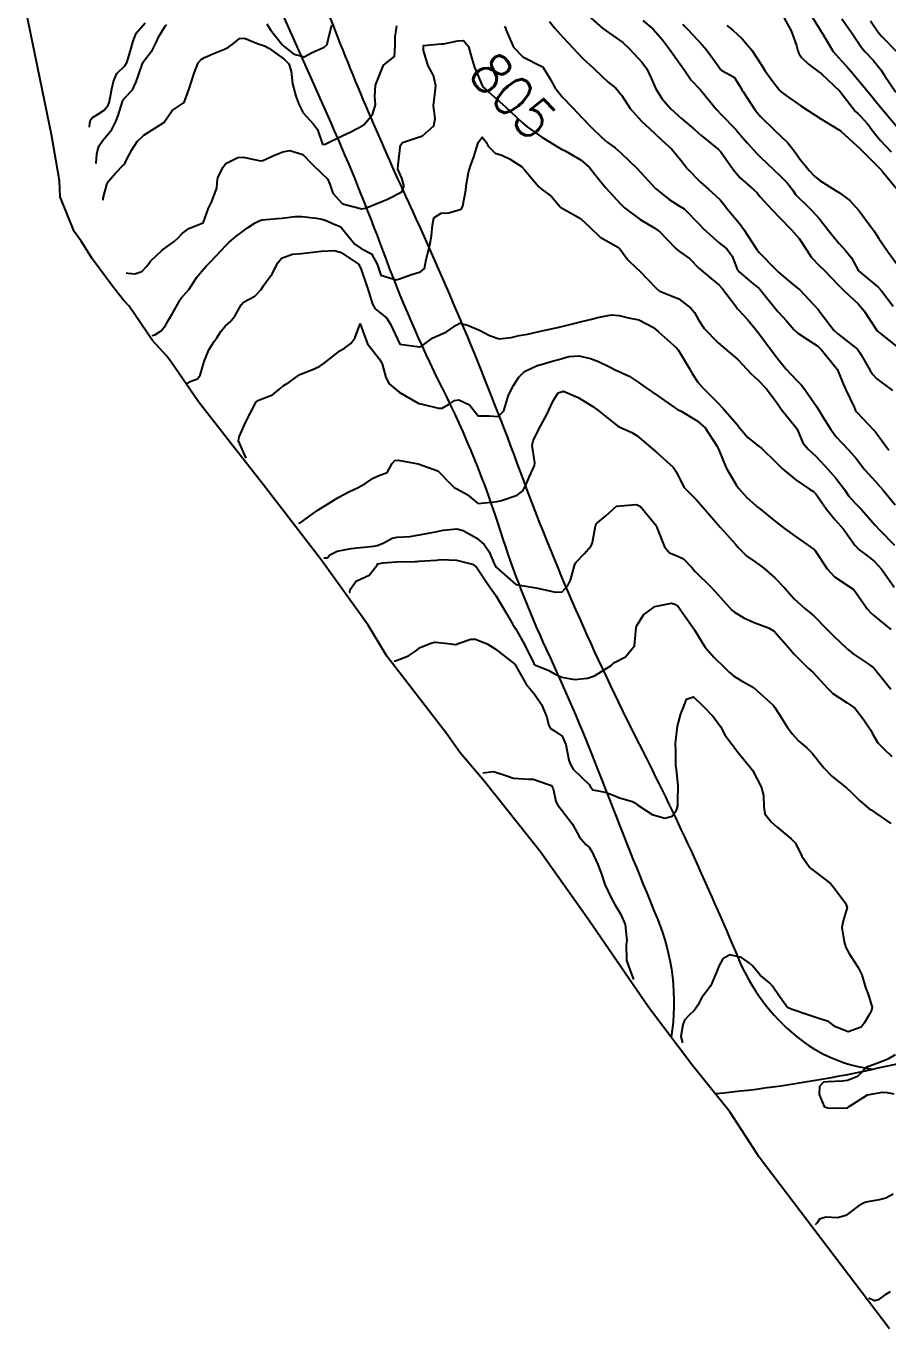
# Model space of a CAD drawing. Header units: metres. Extents: x 318500 to 325275, y 7408834 to 7428799.
# Drawn here: x 319576 to 319662.7, y 7411149.1 to 7411280 of the extents above; entities that cross this region are included whole.
import ezdxf
from ezdxf.enums import TextEntityAlignment as Align

# ---------------------------------------------------------------- set-up
doc = ezdxf.new("R2010")
doc.units = ezdxf.units.M
doc.header["$MEASUREMENT"] = 0
for name, color, linetype in [('Area', 45, 'Continuous'), ('Cotas', 45, 'Continuous'), ('Curvas de Nivel 1m', 11, 'Continuous'), ('Curvas de Nivel 5m', 15, 'Continuous'), ('Vias Secundárias', 230, 'Continuous')]:
    doc.layers.add(name, color=color, linetype=linetype)
doc.styles.add('Style-STANDARD', font='STANDARD.shx')

msp = doc.modelspace()

# ---------------------------------------------------------------- linework, layer by layer
at = {"layer": 'Area'}
msp.add_lwpolyline([(319662.81, 7411149.09), (319649.71, 7411166.36), (319648.82, 7411167.76), (319646.78, 7411170.91), (319643.03, 7411175.58), (319638.58, 7411181.42), (319632.6, 7411190.17), (319627.71, 7411197.06), (319622.11, 7411204.11), (319619.66, 7411206.99), (319618.29, 7411208.92), (319612.28, 7411216.71), (319610.41, 7411219.81), (319605.71, 7411226.39), (319599.86, 7411233.97), (319596.58, 7411238.15), (319593.37, 7411242.25), (319590.57, 7411246.3), (319590.18, 7411246.86), (319588.75, 7411248.41), (319586.4, 7411251.89), (319585.82, 7411252.48), (319584.73, 7411253.87), (319582.72, 7411256.61), (319581.58, 7411258.4), (319580.86, 7411259.39), (319579.47, 7411262.86), (319579.41, 7411264.48), (319578.59, 7411269.11), (319576.03, 7411281.48)], dxfattribs=at)
at = {"layer": 'Curvas de Nivel 1m', "flags": 128}
for points, elevation in [([(319632.04, 7411281.51), (319634.02, 7411279.79), (319636, 7411278.37), (319636.7, 7411277.75), (319637.97, 7411276.36), (319638.42, 7411275.73), (319638.87, 7411274.8), (319639.32, 7411273.72), (319639.93, 7411272.73), (319640.84, 7411271.7), (319641.9, 7411270.74), (319643.18, 7411269.66), (319643.55, 7411269.33), (319643.87, 7411269.05), (319645.63, 7411267.63), (319645.86, 7411267.39), (319647.12, 7411265.61), (319647.82, 7411264.76), (319649.19, 7411263.58), (319649.5, 7411263.27), (319649.79, 7411262.89), (319651.03, 7411261.56), (319651.77, 7411260.78), (319652.95, 7411259.53), (319653.74, 7411258.68), (319654.51, 7411257.51), (319654.97, 7411256.76), (319655.71, 7411256), (319656.24, 7411255.48), (319657.68, 7411253.97), (319658.21, 7411253.46), (319659.65, 7411252.11), (319660.23, 7411251.43), (319660.79, 7411250.58), (319661.59, 7411249.41), (319661.62, 7411249.37), (319661.79, 7411249.24), (319663.6, 7411247.8)], 802), ([(319652.04, 7411281.18), (319652.92, 7411279.54), (319653.46, 7411278.07), (319653.6, 7411277.53), (319653.71, 7411277.25), (319653.98, 7411276.86), (319654.66, 7411276.19), (319655.62, 7411275.5), (319655.97, 7411275.23), (319657.82, 7411273.47), (319657.94, 7411273.34), (319659.41, 7411271.45), (319659.65, 7411271.19), (319659.91, 7411270.96), (319660.64, 7411270.17), (319661.19, 7411269.42), (319661.88, 7411268.54), (319662.97, 7411267.4)], 798), ([(319654.68, 7411281.51), (319655.86, 7411279.65), (319655.96, 7411279.49), (319656.02, 7411279.37), (319657.15, 7411277.48), (319657.98, 7411276.53), (319658.51, 7411275.99), (319658.97, 7411275.45), (319659.95, 7411274.27), (319660.64, 7411273.43), (319661.92, 7411271.88), (319662.31, 7411271.41), (319663.89, 7411269.53)], 797), ([(319582.4, 7411269.87), (319582.43, 7411270.27), (319582.51, 7411270.6), (319582.7, 7411270.85), (319583.21, 7411271.15), (319583.9, 7411271.56), (319584.29, 7411272.06), (319584.41, 7411272.44), (319584.65, 7411273.72), (319584.83, 7411274.44), (319585.15, 7411275.24), (319585.96, 7411276.04), (319586.18, 7411276.43), (319586.6, 7411277.8), (319586.78, 7411278.42), (319587.11, 7411279.31), (319588.02, 7411280.33)], 802), ([(319583.08, 7411266.2), (319583.16, 7411267.17), (319583.35, 7411267.95), (319583.79, 7411268.6), (319583.86, 7411268.67), (319584.67, 7411269.64), (319585.07, 7411270.44), (319585.3, 7411271.03), (319585.72, 7411272.43), (319585.76, 7411272.58), (319585.92, 7411272.79), (319586.74, 7411273.61), (319587.11, 7411274.41), (319587.72, 7411276.17), (319587.82, 7411276.4), (319587.86, 7411276.5), (319587.96, 7411276.64), (319588.75, 7411277.62), (319589.12, 7411278.38), (319589.39, 7411278.98), (319590.01, 7411280), (319590.19, 7411280.19)], 803), ([(319583.77, 7411262.52), (319583.78, 7411262.73), (319584.14, 7411264.1), (319584.32, 7411264.44), (319585.01, 7411265.24), (319585.82, 7411266.08), (319585.98, 7411266.27), (319586.07, 7411266.43), (319586.66, 7411267.6), (319587.2, 7411268.41), (319587.87, 7411269.06), (319589.77, 7411270.26), (319589.88, 7411270.33), (319589.9, 7411270.34), (319589.92, 7411270.37), (319590.73, 7411271.53), (319591.91, 7411272.35), (319592.46, 7411273.81), (319592.62, 7411274.34), (319592.92, 7411275.3), (319593.32, 7411276.33), (319593.62, 7411276.67), (319593.97, 7411276.87), (319594.98, 7411277.3), (319595.98, 7411277.7), (319596.38, 7411277.89), (319596.88, 7411278.28), (319597.49, 7411278.78), (319598, 7411278.81), (319599.35, 7411278.25), (319599.99, 7411278.02), (319600.42, 7411277.8), (319601.97, 7411276.71), (319602.44, 7411276.21), (319602.67, 7411275.49), (319602.81, 7411274.2), (319603.14, 7411272.98), (319603.45, 7411272.19), (319603.9, 7411271.3), (319604.91, 7411270.17), (319605.33, 7411269.62), (319605.83, 7411268.16), (319605.86, 7411268.13), (319606.09, 7411268.16), (319607.87, 7411269.01), (319608.62, 7411269.37), (319609.88, 7411270.04), (319609.98, 7411270.11), (319610.86, 7411271.13), (319611.14, 7411272.09), (319611.08, 7411272.94), (319611.14, 7411274.09), (319611.96, 7411276.08), (319613.06, 7411276.97), (319613.13, 7411278.06), (319613.14, 7411278.93), (319613.29, 7411280.06)], 804), ([(319600.22, 7411280.24), (319600.61, 7411279.63), (319601.73, 7411278.21), (319601.99, 7411277.97), (319602.96, 7411277.21), (319603.97, 7411276.94), (319604.79, 7411277.37), (319605.99, 7411277.9), (319606.3, 7411278.16), (319606.36, 7411278.52), (319606.76, 7411280.15)], 803), ([(319624.13, 7411280.02), (319624.18, 7411279.92), (319624.26, 7411279.68), (319625.02, 7411277.9), (319625.98, 7411276.94), (319627.88, 7411275.95), (319627.96, 7411275.91), (319628.02, 7411275.87), (319628.75, 7411274.66), (319629.19, 7411273.85), (319629.93, 7411272.91), (319630.98, 7411271.82), (319631.9, 7411270.84), (319632.9, 7411269.8), (319633.87, 7411268.87), (319634.45, 7411268.37), (319635.23, 7411267.77), (319635.85, 7411267.26), (319637.43, 7411265.74), (319637.82, 7411265.3), (319639.31, 7411263.71), (319639.8, 7411263.28), (319640.68, 7411262.59), (319641.78, 7411261.89), (319641.92, 7411261.82), (319642.17, 7411261.67), (319643.76, 7411260.05), (319644.13, 7411259.65), (319645.73, 7411258.22), (319646.47, 7411257.62), (319647.01, 7411256.91), (319647.5, 7411255.6), (319647.7, 7411255.32), (319649.12, 7411254.13), (319649.67, 7411253.69), (319649.78, 7411253.57), (319650.31, 7411252.92), (319651.41, 7411251.55), (319651.64, 7411251.3), (319652.48, 7411250.39), (319653.21, 7411249.53), (319653.61, 7411249.15), (319654.57, 7411248.54), (319655.6, 7411247.84), (319655.98, 7411247.49), (319657.56, 7411245.54), (319657.6, 7411245.47), (319658.16, 7411244.07), (319658.44, 7411243.46), (319659.25, 7411241.71), (319659.37, 7411241.44), (319659.51, 7411241.25), (319661.25, 7411239.41), (319661.36, 7411239.29), (319661.48, 7411239.15), (319662.74, 7411237.4)], 804), ([(319628.63, 7411280.47), (319629.16, 7411279.85), (319630.01, 7411278.88), (319630.98, 7411277.83), (319631.97, 7411276.79), (319633.05, 7411275.8), (319633.95, 7411274.94), (319634.55, 7411274.39), (319635.32, 7411273.77), (319635.93, 7411273.03), (319636.76, 7411271.75), (319637.89, 7411270.47), (319638.7, 7411269.72), (319639.87, 7411268.62), (319640.35, 7411268.19), (319640.89, 7411267.69), (319641.84, 7411266.54), (319642.52, 7411265.67), (319643.81, 7411264.34), (319644.62, 7411263.64), (319645.79, 7411262.56), (319646.21, 7411262.05), (319646.54, 7411261.62), (319647.76, 7411260.14), (319648.17, 7411259.59), (319648.98, 7411258.33), (319649.47, 7411257.57), (319649.57, 7411257.42), (319649.72, 7411257.27), (319651.39, 7411255.55), (319651.7, 7411255.26), (319653.21, 7411254), (319653.67, 7411253.63), (319653.79, 7411253.52), (319655.64, 7411251.54), (319655.68, 7411251.49), (319655.82, 7411251.3), (319657.23, 7411249.47), (319657.61, 7411249.1), (319659.15, 7411247.89), (319659.59, 7411247.54), (319659.68, 7411247.44), (319659.87, 7411247.16), (319660.88, 7411245.42), (319661.15, 7411245.01), (319661.55, 7411244.57), (319663.13, 7411243.39)], 803), ([(319638.03, 7411280.59), (319639.05, 7411279.72), (319640, 7411278.64), (319640.72, 7411277.7), (319641.96, 7411275.96), (319642.14, 7411275.68), (319642.89, 7411274.6), (319643.77, 7411273.65), (319643.94, 7411273.46), (319645.42, 7411271.63), (319645.9, 7411271.14), (319647.4, 7411269.61), (319647.62, 7411269.34), (319647.87, 7411269.02), (319648.54, 7411268.26), (319649.15, 7411267.58), (319649.49, 7411267.21), (319649.85, 7411266.85), (319651.18, 7411265.56), (319651.82, 7411264.98), (319652.54, 7411264.27), (319653.1, 7411263.53), (319653.38, 7411263.11), (319653.79, 7411262.65), (319654.38, 7411262.11), (319655.01, 7411261.5), (319655.77, 7411260.65), (319656.69, 7411259.48), (319657.73, 7411258.2), (319658.4, 7411257.46), (319658.98, 7411256.72), (319659.7, 7411255.44), (319661.68, 7411253.77), (319662.02, 7411253.41), (319663.18, 7411251.86)], 801), ([(319646.48, 7411280.08), (319647.06, 7411279.61), (319648.01, 7411278.75), (319648.99, 7411277.59), (319649.97, 7411276.07), (319650.28, 7411275.57), (319651.2, 7411274.31), (319651.79, 7411273.55), (319651.94, 7411273.4), (319652.47, 7411273.01), (319653.92, 7411272.02), (319654.66, 7411271.51), (319655.9, 7411270.71), (319657.79, 7411269.57), (319657.89, 7411269.5), (319657.91, 7411269.49), (319657.93, 7411269.47), (319659.86, 7411267.67), (319660.09, 7411267.44), (319661.83, 7411265.7), (319662.1, 7411265.41), (319663.49, 7411263.72)], 799), ([(319658.04, 7411280.76), (319658.94, 7411279.46), (319660, 7411277.88), (319660.37, 7411277.43), (319661.17, 7411276.61), (319661.97, 7411275.58), (319662.08, 7411275.41), (319662.31, 7411275.06), (319663.45, 7411273.39)], 796), ([(319588.7, 7411248.92), (319588.99, 7411248.98), (319589.61, 7411249.39), (319590.05, 7411249.93), (319590.3, 7411250.36), (319590.77, 7411251.22), (319591.41, 7411252.35), (319591.5, 7411252.49), (319591.64, 7411252.67), (319592.42, 7411253.57), (319592.89, 7411254.33), (319593.2, 7411254.8), (319593.69, 7411255.39), (319594.13, 7411255.88), (319594.54, 7411256.31), (319595.71, 7411257.52), (319596.08, 7411257.93), (319596.42, 7411258.28), (319597.13, 7411258.88), (319597.74, 7411259.34), (319598.28, 7411259.73), (319599.07, 7411260.25), (319599.52, 7411260.48), (319599.75, 7411260.54), (319601.3, 7411260.68), (319601.76, 7411260.73), (319603.07, 7411260.89), (319603.76, 7411260.89), (319605.21, 7411260.72), (319605.76, 7411260.61), (319606.1, 7411260.5), (319606.92, 7411260.14), (319607.52, 7411259.91), (319607.74, 7411259.73), (319609.09, 7411258.12), (319609.72, 7411257.66), (319610.74, 7411257.12), (319611.32, 7411256.09), (319611.68, 7411254.98), (319613.22, 7411254.52), (319613.68, 7411254.67), (319614.69, 7411255.03), (319615.69, 7411255.32), (319616.07, 7411255.65), (319616.16, 7411256.02), (319616.25, 7411256.57), (319616.6, 7411258.02), (319616.8, 7411258.95), (319616.9, 7411260.01), (319617.03, 7411260.74), (319617.77, 7411261.22), (319618.51, 7411261.25), (319619.77, 7411261.62), (319619.89, 7411261.86), (319619.92, 7411261.97), (319620.23, 7411263.53), (319620.27, 7411263.97), (319620.49, 7411265.29), (319620.72, 7411265.96), (319621.01, 7411266.79), (319621.36, 7411267.95), (319621.49, 7411268.32), (319621.87, 7411268.87), (319622.27, 7411268.35), (319622.48, 7411267.94), (319623.18, 7411267.26), (319623.85, 7411267.04), (319624.62, 7411266.69), (319625.83, 7411265.92), (319625.87, 7411265.89), (319626.17, 7411265.54), (319627.58, 7411263.87), (319627.8, 7411263.67), (319628.84, 7411262.9), (319629.73, 7411261.84), (319629.78, 7411261.8), (319629.86, 7411261.76), (319631.76, 7411260.67), (319632.7, 7411259.8), (319633.74, 7411258.82), (319635.58, 7411257.76), (319635.66, 7411257.7), (319635.72, 7411257.62), (319636.5, 7411256.54), (319637.37, 7411255.73), (319637.7, 7411255.44), (319639.32, 7411253.71), (319639.67, 7411253.43), (319640.15, 7411253.22), (319641.65, 7411252.62), (319642.86, 7411251.66), (319643.21, 7411251.23), (319643.63, 7411250.5), (319644.18, 7411249.64), (319645.6, 7411248.18), (319646.26, 7411247.62), (319647.57, 7411246.51), (319648.43, 7411245.59), (319648.97, 7411245), (319649.55, 7411244.49), (319650.47, 7411243.56), (319651.52, 7411242.13), (319651.94, 7411241.54), (319653.48, 7411239.63), (319653.54, 7411239.52), (319654.1, 7411238.14), (319654.64, 7411237.5), (319655.45, 7411236.78), (319656.62, 7411235.48), (319657.42, 7411234.59), (319658.28, 7411233.46), (319658.73, 7411232.79), (319659.39, 7411232.04), (319659.7, 7411231.75), (319659.99, 7411231.43), (319661.36, 7411229.87), (319661.8, 7411229.41), (319663.33, 7411227.87)], 806), ([(319592.19, 7411244.14), (319592.3, 7411244.18), (319592.54, 7411244.32), (319593.28, 7411244.58), (319593.55, 7411244.94), (319593.94, 7411246.31), (319594.39, 7411247.5), (319594.91, 7411248.3), (319595.2, 7411248.7), (319595.61, 7411249.32), (319596.05, 7411249.85), (319596.51, 7411250.28), (319597.02, 7411250.88), (319597.64, 7411252.01), (319597.89, 7411252.27), (319599.02, 7411252.88), (319599.66, 7411253.55), (319599.93, 7411253.98), (319600.11, 7411254.23), (319600.77, 7411255.14), (319601.33, 7411256.22), (319601.7, 7411256.7), (319602.81, 7411257.1), (319603.71, 7411257.18), (319604.85, 7411257.31), (319605.71, 7411257.41), (319607.03, 7411257.46), (319607.71, 7411257.27), (319609.45, 7411256.11), (319609.69, 7411255.67), (319610.22, 7411254.1), (319610.47, 7411253.28), (319610.85, 7411252.09), (319611.13, 7411251.59), (319611.63, 7411251.2), (319612.27, 7411250.71), (319612.67, 7411250.06), (319613.59, 7411248.05), (319615.59, 7411247.8), (319615.77, 7411247.85), (319616.01, 7411248.02), (319616.92, 7411248.69), (319617.61, 7411249.01), (319618.3, 7411249.3), (319619.25, 7411249.98), (319619.62, 7411250.16), (319620.39, 7411249.96), (319621.61, 7411249.45), (319622.62, 7411248.91), (319623.6, 7411248.59), (319624.78, 7411248.73), (319625.61, 7411248.93), (319626.42, 7411249.07), (319627.61, 7411249.33), (319628.05, 7411249.43), (319629.62, 7411249.78), (319629.67, 7411249.79), (319629.89, 7411249.84), (319631.62, 7411250.25), (319632.86, 7411250.57), (319633.63, 7411250.77), (319634.86, 7411251), (319635.63, 7411250.92), (319636.6, 7411250.71), (319637.63, 7411250.49), (319639.08, 7411249.72), (319639.61, 7411249.28), (319641.42, 7411247.68), (319641.59, 7411247.48), (319642.69, 7411245.66), (319642.99, 7411245.1), (319643.55, 7411244.24), (319644.09, 7411243.64), (319645.52, 7411242.21), (319646.07, 7411241.62), (319647.49, 7411239.98), (319647.79, 7411239.6), (319648.58, 7411238.69), (319649.46, 7411237.98), (319649.98, 7411237.56), (319651.44, 7411236.15), (319652.07, 7411235.54), (319653.41, 7411234.43), (319654.79, 7411233.5), (319655.17, 7411233.26), (319655.4, 7411233.03), (319656.03, 7411232.13), (319656.47, 7411231.48), (319657.36, 7411230.41), (319658.18, 7411229.46), (319659.33, 7411227.87), (319659.73, 7411227.43), (319660.63, 7411226.74), (319661.31, 7411226.21), (319662.04, 7411225.4), (319663.27, 7411223.64)], 807), ([(319598.17, 7411236.6), (319597.4, 7411238.33), (319597.46, 7411238.75), (319598.14, 7411240.26), (319598.58, 7411241.17), (319599.17, 7411242.25), (319599.35, 7411242.41), (319599.51, 7411242.47), (319600.79, 7411242.95), (319601.53, 7411243.57), (319601.87, 7411243.87), (319602.46, 7411244.2), (319603.07, 7411244.67), (319603.55, 7411245), (319604.92, 7411245.53), (319605.56, 7411245.85), (319606, 7411246.15), (319607.58, 7411247.39), (319608.03, 7411247.67), (319608.68, 7411248.12), (319609.07, 7411248.65), (319609.62, 7411250.11), (319610.35, 7411248.1), (319611.57, 7411246.56), (319611.81, 7411246.08), (319612.19, 7411244.71), (319612.54, 7411244.07), (319613.53, 7411243.24), (319615.43, 7411242.11), (319615.51, 7411242.08), (319615.83, 7411242.03), (319617.5, 7411241.63), (319617.87, 7411241.63), (319618.5, 7411241.99), (319619.11, 7411242.38), (319619.52, 7411242.46), (319620.59, 7411241.96), (319621.49, 7411240.86), (319622.57, 7411240.85), (319623.49, 7411240.79), (319624.04, 7411241.37), (319624.21, 7411241.91), (319624.51, 7411242.92), (319625.01, 7411243.9), (319625.55, 7411244.73), (319626.13, 7411245.31), (319627.34, 7411245.87), (319627.51, 7411245.93), (319627.56, 7411245.94), (319629.03, 7411246.39), (319629.57, 7411246.53), (319630.6, 7411246.8), (319631.58, 7411246.88), (319632.75, 7411246.62), (319633.57, 7411246.32), (319634.68, 7411245.77), (319635.26, 7411245.47), (319635.56, 7411245.33), (319636.64, 7411244.84), (319637.55, 7411244.24), (319638.26, 7411243.72), (319639.53, 7411242.86), (319641.22, 7411241.68), (319641.51, 7411241.5), (319641.87, 7411241.31), (319643.49, 7411240.36), (319644.3, 7411239.64), (319645.46, 7411237.84), (319645.52, 7411237.69), (319645.56, 7411237.63), (319645.66, 7411237.43), (319646.4, 7411235.62), (319647.4, 7411233.91), (319647.64, 7411233.6), (319648.47, 7411232.66), (319649.38, 7411231.84), (319649.53, 7411231.72), (319649.73, 7411231.57), (319651.36, 7411230.25), (319652.27, 7411229.54), (319653.34, 7411228.75), (319655.16, 7411227.49), (319655.25, 7411227.42), (319655.32, 7411227.35), (319656.55, 7411225.48), (319657.29, 7411224.66), (319659.15, 7411223.44), (319659.27, 7411223.34), (319660.62, 7411221.42), (319660.9, 7411221.08), (319661.23, 7411220.79), (319662.96, 7411219.39)], 808), ([(319603.43, 7411230.09), (319603.46, 7411230.08), (319603.69, 7411230.18), (319604.66, 7411230.87), (319605.37, 7411231.36), (319606.59, 7411232.14), (319607.39, 7411232.65), (319608.49, 7411233.22), (319609.4, 7411233.64), (319610.18, 7411234.1), (319610.91, 7411234.59), (319611.41, 7411234.82), (319612.32, 7411235.17), (319612.83, 7411236.06), (319613.11, 7411236.38), (319613.44, 7411236.4), (319615.43, 7411236.03), (319617.42, 7411235.33), (319618.72, 7411233.98), (319619.07, 7411233.65), (319619.4, 7411233.49), (319620.38, 7411232.95), (319621.38, 7411232.12), (319621.49, 7411232.06), (319623.38, 7411232.26), (319623.81, 7411232.34), (319625.39, 7411232.87), (319625.96, 7411233.32), (319626.25, 7411233.88), (319626.59, 7411234.7), (319627.15, 7411235.87), (319627.18, 7411236.12), (319626.91, 7411237.88), (319627, 7411238.34), (319627.47, 7411239.32), (319627.76, 7411239.87), (319628.37, 7411240.99), (319628.77, 7411241.85), (319629.01, 7411242.35), (319629.53, 7411243.16), (319630.04, 7411243.32), (319631.52, 7411242.71), (319633, 7411241.8), (319633.5, 7411241.42), (319635.16, 7411240.09), (319635.48, 7411239.85), (319635.64, 7411239.76), (319636.92, 7411239.19), (319637.47, 7411238.85), (319638.78, 7411237.72), (319639.45, 7411237.15), (319641.08, 7411235.69), (319641.42, 7411235.18), (319642.16, 7411233.67), (319642.77, 7411233.04), (319643.39, 7411232.44), (319644.1, 7411231.64), (319645.36, 7411230.16), (319645.82, 7411229.62), (319647.33, 7411227.96), (319647.64, 7411227.6), (319648.48, 7411226.75), (319649.31, 7411226.19), (319650.18, 7411225.56), (319651.29, 7411224.57), (319652.29, 7411223.53), (319653.25, 7411222.47), (319654.31, 7411221.5), (319654.82, 7411221.08), (319655.23, 7411220.72), (319656.44, 7411219.48), (319657.21, 7411218.7), (319658.55, 7411217.45), (319659.18, 7411216.94), (319660.67, 7411215.92), (319661.16, 7411215.57), (319661.34, 7411215.41), (319662.19, 7411214.36), (319662.96, 7411213.39)], 809), ([(319608.5, 7411223.12), (319608.57, 7411223.15), (319608.61, 7411223.41), (319609.17, 7411224.21), (319609.27, 7411224.26), (319610.53, 7411224.84), (319611.3, 7411225.82), (319611.4, 7411225.97), (319611.89, 7411226.07), (319613.3, 7411226.17), (319615.11, 7411226.23), (319615.3, 7411226.23), (319615.52, 7411226.25), (319617.3, 7411226.36), (319617.71, 7411226.4), (319619.3, 7411226.36), (319620.92, 7411225.95), (319621.3, 7411225.64), (319622.44, 7411223.93), (319623.25, 7411222.8), (319623.79, 7411221.91), (319624.31, 7411220.99), (319624.96, 7411219.89), (319625.21, 7411219.47), (319626.13, 7411217.88), (319627.08, 7411215.96), (319627.12, 7411215.87), (319627.16, 7411215.83), (319628.57, 7411215.27), (319629.15, 7411214.93), (319629.9, 7411214.58), (319631.15, 7411214.37), (319632.46, 7411214.49), (319633.15, 7411214.72), (319634.85, 7411215.76), (319635.01, 7411215.92), (319635.16, 7411216.05), (319636.27, 7411216.65), (319637.19, 7411217.73), (319637.37, 7411219.58), (319637.4, 7411219.73), (319638.1, 7411220.85), (319639.24, 7411221.71), (319640.91, 7411222.02), (319641.24, 7411221.94), (319641.56, 7411221.68), (319642.27, 7411220.7), (319643.03, 7411219.65), (319643.22, 7411219.34), (319644.26, 7411217.64), (319645.17, 7411216.59), (319646.19, 7411215.61), (319646.68, 7411215.13), (319647.15, 7411214.72), (319647.84, 7411214.29), (319649.14, 7411213.57), (319651.11, 7411211.77), (319651.29, 7411211.55), (319651.67, 7411210.97), (319652.57, 7411209.53), (319652.79, 7411209.23), (319653.07, 7411208.88), (319653.72, 7411208.16), (319654.5, 7411207.5), (319655.05, 7411206.95), (319656.21, 7411205.47), (319657.02, 7411204.65), (319658.53, 7411203.44), (319659, 7411203), (319659.78, 7411202.22), (319660.75, 7411201.41), (319660.98, 7411201.25), (319661.45, 7411200.93), (319662.96, 7411199.88)], 811), ([(319613.05, 7411216.22), (319613.08, 7411216.21), (319613.16, 7411216.24), (319614.48, 7411216.73), (319615.18, 7411217.22), (319615.64, 7411217.56), (319616.73, 7411218.01), (319617.09, 7411218.11), (319617.19, 7411218.12), (319618.42, 7411217.98), (319619.19, 7411217.88), (319619.27, 7411217.89), (319619.45, 7411217.97), (319620.73, 7411218.42), (319621.2, 7411218.41), (319622.38, 7411217.93), (319623.18, 7411217.45), (319625.16, 7411215.89), (319626.31, 7411213.88), (319627.13, 7411212.87), (319627.83, 7411211.86), (319628.38, 7411210.56), (319628.55, 7411209.85), (319628.71, 7411209.48), (319629.07, 7411209.24), (319629.91, 7411208.67), (319630.27, 7411207.82), (319630.6, 7411206.25), (319630.75, 7411205.81), (319631.02, 7411205.36), (319632.63, 7411203.79), (319632.78, 7411203.58), (319632.99, 7411203.26), (319634.25, 7411203.02), (319634.99, 7411202.78), (319635.69, 7411202.45), (319636.98, 7411202.11), (319637.23, 7411201.97), (319637.52, 7411201.72), (319638.97, 7411200.78), (319640.24, 7411200.41), (319640.96, 7411200.64), (319641.42, 7411201.23), (319641.53, 7411201.67), (319641.55, 7411202.24), (319641.59, 7411203.67), (319641.4, 7411205.3), (319641.35, 7411205.68), (319641.34, 7411207.4), (319641.32, 7411207.68), (319641.32, 7411207.93), (319641.52, 7411209.67), (319641.85, 7411210.92), (319642.14, 7411211.66), (319642.41, 7411212.38), (319643.12, 7411212.62), (319644.11, 7411211.64), (319645.1, 7411210.64), (319645.84, 7411209.62), (319646.27, 7411208.81), (319647.06, 7411207.72), (319647.12, 7411207.66), (319647.17, 7411207.6), (319647.58, 7411207.06), (319648.78, 7411205.57), (319649.03, 7411205.25), (319649.92, 7411203.56), (319650.14, 7411202.7), (319650.2, 7411201.55), (319650.27, 7411200.85), (319650.96, 7411200.02), (319651.54, 7411199.53), (319652.93, 7411198.35), (319653.35, 7411197.93), (319653.58, 7411197.51), (319654.02, 7411196.61), (319654.79, 7411195.49), (319654.9, 7411195.37), (319655.31, 7411195.07), (319656.88, 7411193.85), (319657.22, 7411193.46), (319658.4, 7411191.89), (319658.56, 7411191.44), (319658.17, 7411190.1), (319658.04, 7411189.45), (319658.25, 7411188), (319658.43, 7411187.44), (319658.78, 7411186.75), (319659.65, 7411185.43), (319660.02, 7411184.69), (319660.42, 7411183.41), (319660.73, 7411182.54), (319661.07, 7411181.4), (319661.02, 7411181.09), (319660.7, 7411180.55), (319660.28, 7411179.82), (319659.96, 7411179.42), (319658.67, 7411178.94), (319657.39, 7411179.45), (319656.69, 7411179.98), (319655.92, 7411180.24), (319654.7, 7411180.63), (319653.03, 7411181.19), (319652.71, 7411181.33), (319652.46, 7411181.52), (319651.76, 7411182.5), (319651.04, 7411183.54), (319650.74, 7411183.86), (319649.83, 7411184.63), (319649.04, 7411185.57), (319648.76, 7411185.85), (319647.94, 7411186.41), (319646.78, 7411186.7), (319646.07, 7411186.3), (319645.69, 7411185.61), (319645.42, 7411184.95), (319644.86, 7411183.62), (319644.82, 7411183.54), (319644.74, 7411183.42), (319643.97, 7411182.39), (319643.54, 7411181.64), (319643.21, 7411181.14), (319642.7, 7411180.67), (319642.22, 7411180.13), (319642.03, 7411179.66), (319641.86, 7411178.47), (319642.02, 7411177.84)], 812), ([(319621.96, 7411204.99), (319623.02, 7411205.11), (319624.15, 7411204.76), (319625.01, 7411204.44), (319626.55, 7411204.33), (319627.01, 7411204.33), (319628.43, 7411203.85), (319628.84, 7411203.69), (319629, 7411203.36), (319629.28, 7411202.13), (319629.42, 7411201.83), (319630.95, 7411199.81), (319631.65, 7411198.52), (319632.31, 7411197.79), (319632.63, 7411197.5), (319632.91, 7411197.08), (319633.51, 7411195.77), (319633.86, 7411194.79), (319634.22, 7411193.77), (319634.85, 7411192.42), (319635.22, 7411191.75), (319635.82, 7411190.73), (319636.24, 7411189.74), (319636.4, 7411188.13), (319636.34, 7411187.74), (319636.37, 7411186.13), (319637.09, 7411184.21)], 813), ([(319663.39, 7411176.63), (319662.64, 7411176.19), (319662.07, 7411175.96), (319660.63, 7411175.45), (319660.6, 7411175.44), (319660.49, 7411175.41), (319659.59, 7411174.45), (319658.61, 7411174.07), (319658.07, 7411173.98), (319656.61, 7411173.94), (319656.19, 7411173.88), (319655.78, 7411173.47), (319655.76, 7411172.64), (319656.25, 7411171.46), (319656.58, 7411171.3), (319656.77, 7411171.27), (319658.58, 7411171.33), (319658.65, 7411171.37), (319658.75, 7411171.44), (319660.59, 7411172.61), (319662.1, 7411172.9), (319662.59, 7411172.85), (319663.25, 7411172.71)], 811), ([(319663.19, 7411162.64), (319662.45, 7411162.23), (319661.77, 7411162.07), (319660.45, 7411161.82), (319660.14, 7411161.71), (319659.66, 7411161.42), (319658.43, 7411160.49), (319657.6, 7411160.27), (319656.43, 7411160.33), (319655.78, 7411160.11), (319655.56, 7411159.75), (319655.36, 7411159.55)], 811)]:
    msp.add_lwpolyline(points, dxfattribs=dict(at, elevation=elevation))
at = {"layer": 'Curvas de Nivel 5m', "flags": 128}
for points, elevation in [([(319642.03, 7411280.22), (319642.29, 7411279.94), (319642.54, 7411279.67), (319644, 7411278.12), (319644.42, 7411277.65), (319645.59, 7411276.01), (319645.86, 7411275.63), (319645.96, 7411275.55), (319647.22, 7411274.88), (319647.94, 7411273.71), (319647.97, 7411273.63), (319647.98, 7411273.6), (319648.06, 7411273.47), (319649.33, 7411271.58), (319649.9, 7411270.89), (319651.25, 7411269.56), (319651.87, 7411269), (319652.61, 7411268.28), (319653.2, 7411267.53), (319653.47, 7411267.14), (319653.85, 7411266.61), (319654.33, 7411266.01), (319654.73, 7411265.51), (319655.27, 7411264.94), (319655.82, 7411264.51), (319657.45, 7411263.47), (319657.8, 7411263.26), (319658.82, 7411262.48), (319659.78, 7411261.44), (319661.26, 7411259.42), (319661.74, 7411258.69), (319662.6, 7411257.4), (319663.71, 7411255.9)], 800), ([(319660.92, 7411280.54), (319661.67, 7411279.42), (319662.01, 7411279.02), (319663.58, 7411277.39)], 795), ([(319586.08, 7411255.24), (319586.29, 7411255.2), (319586.96, 7411255.13), (319587.68, 7411255.36), (319588.17, 7411255.91), (319588.53, 7411256.39), (319589.71, 7411257.51), (319590.22, 7411257.86), (319590.93, 7411258.36), (319591.33, 7411258.75), (319591.73, 7411259.19), (319592.39, 7411259.69), (319593.75, 7411260.21), (319593.82, 7411260.25), (319593.87, 7411260.32), (319594.36, 7411261.72), (319594.67, 7411262.31), (319595.21, 7411263.72), (319595.25, 7411264.3), (319595.32, 7411264.78), (319595.82, 7411265.81), (319596.02, 7411266.09), (319596.26, 7411266.29), (319597.32, 7411266.8), (319597.84, 7411266.85), (319599.61, 7411266.47), (319599.83, 7411266.5), (319601, 7411267.06), (319601.85, 7411267.38), (319602.53, 7411267.53), (319603.84, 7411267.12), (319604.76, 7411266.18), (319605.81, 7411265.16), (319606.34, 7411264.68), (319606.57, 7411264.15), (319606.87, 7411263.22), (319607.78, 7411262.23), (319607.97, 7411262.13), (319609.77, 7411261.67), (319610.16, 7411261.72), (319611.07, 7411262.09), (319611.78, 7411262.39), (319612.31, 7411262.6), (319613.79, 7411263.37), (319614, 7411263.85), (319614, 7411264.05), (319613.81, 7411264.74), (319613.41, 7411265.65), (319613.42, 7411266.06), (319613.62, 7411267.82), (319613.68, 7411268.05), (319613.86, 7411268.32), (319615.16, 7411268.75), (319615.87, 7411269), (319617.02, 7411270.01), (319617.16, 7411270.74), (319616.99, 7411272.01), (319617.09, 7411272.85), (319617.21, 7411274.01), (319617, 7411275.06), (319616.46, 7411276.02), (319615.98, 7411277.55), (319615.97, 7411278.03), (319615.97, 7411278.05), (319615.99, 7411278.08), (319617.77, 7411278.23), (319617.99, 7411278.25), (319619.42, 7411278.55), (319620, 7411278.58), (319620.49, 7411277.96), (319620.71, 7411277.23), (319621.07, 7411275.96), (319621.86, 7411274.04), (319621.91, 7411273.95), (319621.94, 7411273.91), (319622.21, 7411273.67), (319623.91, 7411272.18), (319624.21, 7411271.92), (319625.89, 7411270.32), (319626.4, 7411269.88), (319627.87, 7411268.86), (319628.49, 7411268.48), (319629.5, 7411267.85), (319629.86, 7411267.64), (319630.22, 7411267.47), (319631.84, 7411266.54), (319632.67, 7411265.8), (319633.81, 7411264.37), (319634.29, 7411263.78), (319635.01, 7411262.99), (319635.78, 7411262.16), (319635.98, 7411261.95), (319636.19, 7411261.75), (319637.76, 7411260.57), (319639.23, 7411259.72), (319639.74, 7411259.33), (319641.31, 7411257.69), (319641.53, 7411257.49), (319641.72, 7411257.37), (319642.71, 7411256.67), (319643.7, 7411255.65), (319645.68, 7411254), (319646.04, 7411253.62), (319647.33, 7411251.92), (319647.55, 7411251.6), (319647.59, 7411251.55), (319647.64, 7411251.51), (319648.56, 7411250.52), (319649.34, 7411249.57), (319649.61, 7411249.22), (319650.84, 7411247.56), (319651.58, 7411246.57), (319652.44, 7411245.54), (319652.98, 7411244.96), (319653.55, 7411244.36), (319653.96, 7411243.93), (319654.31, 7411243.51), (319655.51, 7411241.76), (319655.68, 7411241.49), (319655.96, 7411241.02), (319656.93, 7411239.48), (319657.47, 7411238.76), (319658.09, 7411238.08), (319658.71, 7411237.45), (319659.45, 7411236.56), (319660.35, 7411235.43), (319661.41, 7411234.27), (319662.19, 7411233.4), (319663.39, 7411231.92)], 805), ([(319605.96, 7411226.6), (319606.34, 7411226.59), (319606.57, 7411226.87), (319607.31, 7411227.26), (319608.72, 7411227.52), (319609.31, 7411227.6), (319610.98, 7411227.75), (319611.32, 7411227.82), (319611.92, 7411228.07), (319612.83, 7411228.56), (319613.33, 7411228.67), (319614.63, 7411228.74), (319615.33, 7411228.85), (319616.32, 7411229.04), (319617.34, 7411229.22), (319617.97, 7411229.37), (319619.34, 7411229.51), (319619.96, 7411229.34), (319621.33, 7411228.56), (319622.07, 7411227.94), (319622.57, 7411227.19), (319623.1, 7411225.92), (319623.3, 7411225.63), (319625.27, 7411223.89), (319627.27, 7411223.58), (319627.62, 7411223.5), (319629.26, 7411223.12), (319629.91, 7411223.18), (319630.5, 7411223.82), (319630.74, 7411224.35), (319631.17, 7411225.81), (319631.3, 7411226.12), (319632.12, 7411227), (319632.82, 7411227.8), (319632.98, 7411228.14), (319633.28, 7411229.79), (319633.29, 7411229.85), (319633.35, 7411230.01), (319634.32, 7411230.82), (319635.38, 7411231.76), (319637.38, 7411231.96), (319637.79, 7411231.73), (319639.35, 7411229.82), (319639.4, 7411229.71), (319639.44, 7411229.62), (319640.2, 7411227.7), (319640.71, 7411227.09), (319641.31, 7411226.86), (319642.11, 7411226.47), (319642.9, 7411225.66), (319643.29, 7411225.21), (319644.89, 7411223.63), (319645.26, 7411223.25), (319646.69, 7411221.61), (319646.96, 7411221.33), (319647.24, 7411221.12), (319648.18, 7411220.54), (319649.23, 7411220.08), (319650.67, 7411219.56), (319651.21, 7411219.2), (319652.71, 7411217.53), (319653.18, 7411216.97), (319654.63, 7411215.5), (319654.92, 7411215.26), (319655.16, 7411215.05), (319656.57, 7411213.48), (319657.13, 7411212.94), (319658.57, 7411212), (319659.11, 7411211.66), (319659.37, 7411211.44), (319660.22, 7411210.3), (319660.83, 7411209.41), (319660.93, 7411209.26), (319661.08, 7411208.97), (319661.66, 7411208), (319662.24, 7411207.39), (319663.05, 7411206.63)], 810), ([(319662.88, 7411152.83), (319662.33, 7411152.5), (319661.69, 7411152.02), (319661.31, 7411151.91), (319660.74, 7411152.18)], 810)]:
    msp.add_lwpolyline(points, dxfattribs=dict(at, elevation=elevation))
at = {"layer": 'Vias Secundárias'}
for points in [[(319584.64, 7411354.65), (319590.77, 7411329.68, -0.068239), (319592, 7411317.92, 0.110196), (319593.05, 7411312.42, 0.007406), (319596.5, 7411304.73, -0.017732), (319606.16, 7411281.95, 0.016864), (319614.49, 7411262.24, -0.019993), (319625.69, 7411235.24, 0.029388), (319637.65, 7411207.87, -0.018996), (319647.61, 7411186.34, 0.123265), (319653.44, 7411178.51, 0.142247), (319661.22, 7411175.19, 0.060137)], [(319583.59, 7411334.69), (319589.83, 7411310.3), (319597.76, 7411290.33), (319606.66, 7411270.29, -0.015939), (319611.92, 7411257.33, 0.027533), (319617.85, 7411243.65, -0.039163), (319623.72, 7411229.2, 0.032017), (319628.32, 7411217.39, -0.016924), (319634.01, 7411204, 0.006225), (319639.46, 7411190.37, -0.13872), (319640.87, 7411178.41, -0.032989)], [(319901.81, 7411297.31, 0.031598), (319906.28, 7411271.94, -0.19738), (319903.15, 7411251.47, -0.214654), (319899.26, 7411248.77, 0.080805), (319893.42, 7411246.68), (319866.71, 7411239.38), (319847.9, 7411234.44), (319831.03, 7411227.12, 0.028546), (319817.99, 7411220.56, -0.063282), (319810.41, 7411217.38, -0.008706), (319792.35, 7411212.71, 0.005365), (319778.58, 7411209.24, 0.025826), (319759.19, 7411203.05, -0.020947), (319740.18, 7411196.78, -0.017014), (319717.41, 7411191.15, 0.024563), (319705.71, 7411188.06, -0.00713), (319683.7, 7411181.43, 0.003246), (319671.25, 7411177.78, -0.049254), (319645.33, 7411172.72)]]:
    msp.add_lwpolyline(points, format="xyb", dxfattribs=at)

# ---------------------------------------------------------------- texts
at = {"layer": 'Cotas', "style": 'Style-STANDARD'}
msp.add_text('805', height=4, rotation=313.5551, dxfattribs=at).set_placement((319624.99, 7411273, 805), align=Align.MIDDLE_CENTER)

doc.saveas('drawing.dxf')
